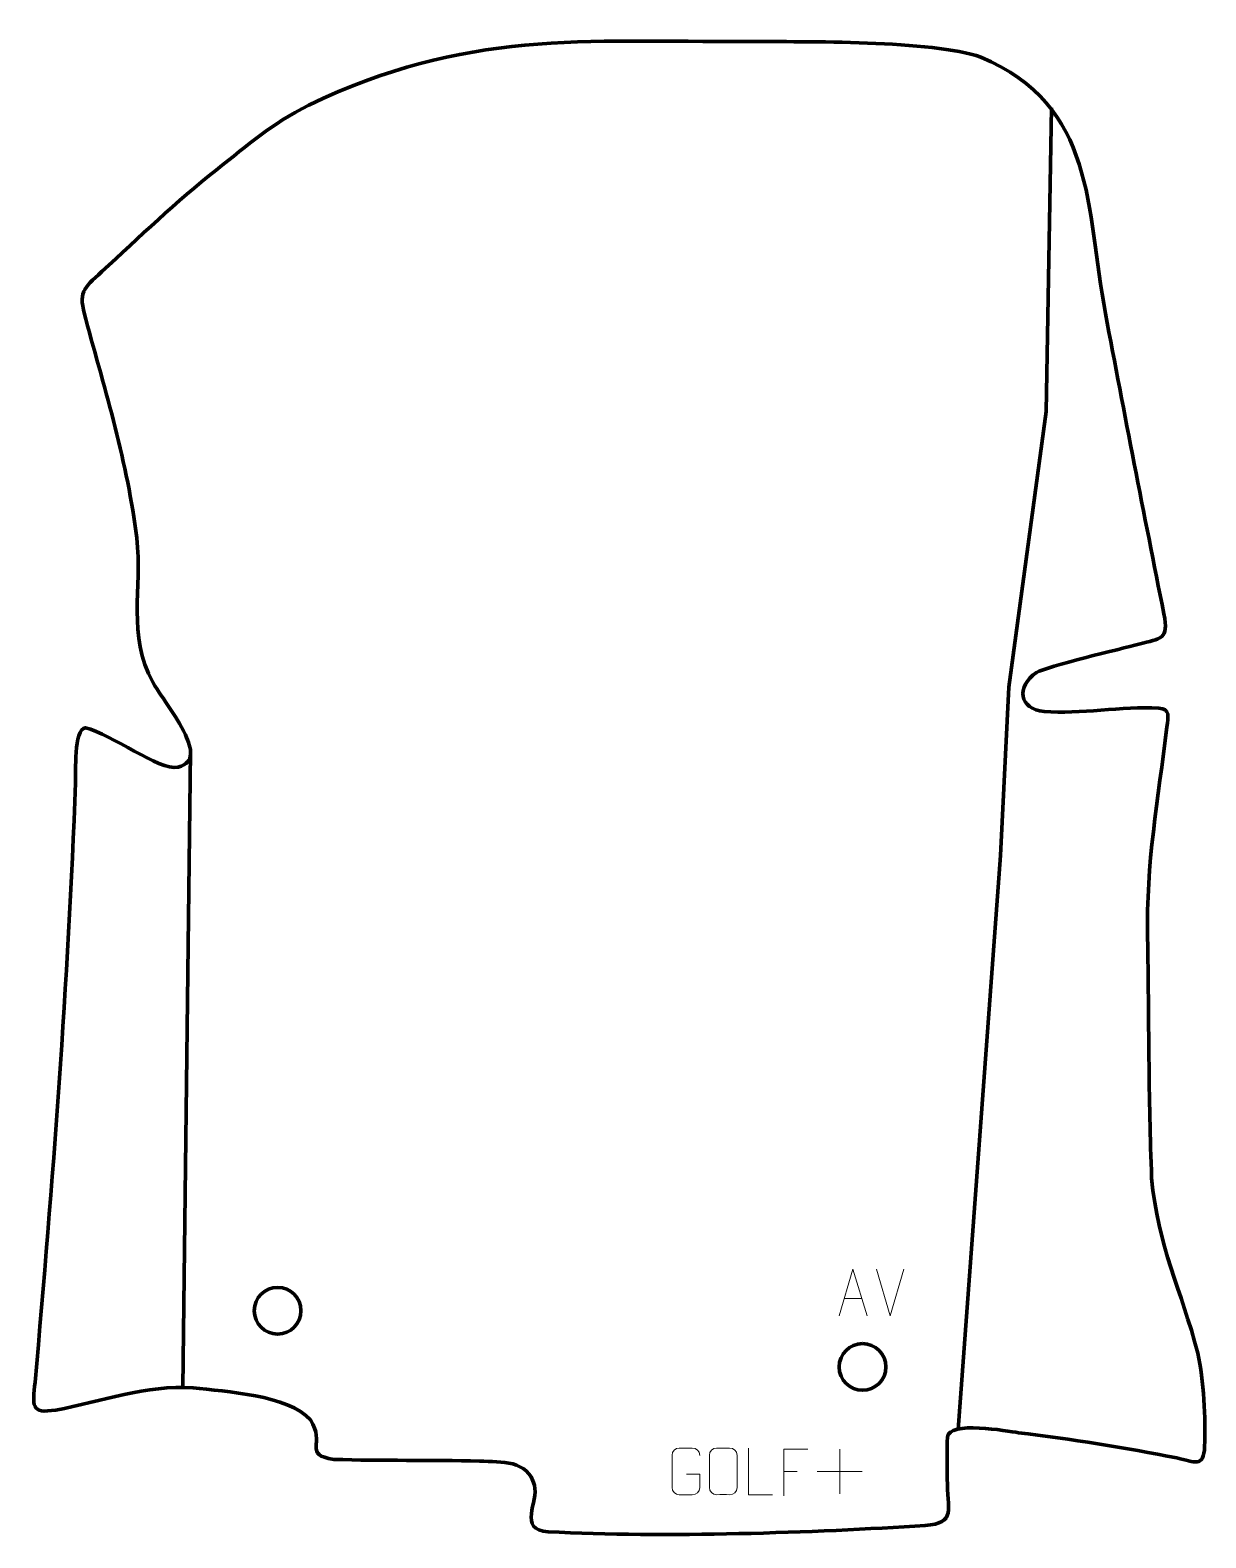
# Model space of a CAD drawing. Header units: millimetres. Extents: x -316 to 314, y -362 to 447.
import ezdxf

# ---------------------------------------------------------------- set-up
doc = ezdxf.new("R2010")
doc.units = ezdxf.units.MM
doc.header["$MEASUREMENT"] = 0
doc.layers.add('layer 1', color=7, linetype='Continuous')
doc.layers.add('layer 2', color=7, linetype='Continuous')

msp = doc.modelspace()

# ---------------------------------------------------------------- linework, layer by layer
at = {"layer": 'layer 1', "color": 142, "lineweight": 158}
msp.add_open_spline([(231.5393, 404.8317), (231.5393, 404.8317), (228.6287, 242.1127), (228.6287, 242.1127), (228.6287, 242.1127), (228.6287, 242.1127), (208.7849, 94.4752), (208.7849, 94.4752), (208.7849, 94.4752), (208.7849, 94.4752), (204.287, 4.2522), (204.287, 4.2522), (204.287, 4.2522), (204.287, 4.2522), (181.5447, -303.4942), (181.5447, -303.4942)], degree=3, knots=[0, 0, 0, 0, 0.2, 0.2, 0.2, 0.2, 0.4, 0.4, 0.4, 0.4, 0.6, 0.6, 0.6, 0.6, 1, 1, 1, 1], dxfattribs=at)
msp.add_open_spline([(-229.7435, 59.6689), (-229.7435, 59.6689), (-233.8934, -280.9024), (-233.8934, -280.9024)], degree=3, dxfattribs=at)
at = {"layer": 'layer 1', "color": 250, "lineweight": 9}
for points, knots in [([(117.7951, -242.4961), (117.7951, -242.4961), (125.1661, -217.5426), (125.1661, -217.5426), (125.1661, -217.5426), (125.1661, -217.5426), (132.736, -242.4961), (132.736, -242.4961)], [0, 0, 0, 0, 0.33333333, 0.33333333, 0.33333333, 0.33333333, 1, 1, 1, 1]), ([(35.907, -327.3783), (35.907, -327.3783), (43.0751, -327.3783), (43.0751, -327.3783), (43.0751, -327.3783), (43.0751, -327.3783), (43.0751, -334.5464), (43.0751, -334.5464), (43.0751, -334.5464), (42.9354, -336.8698), (41.2582, -338.3494), (39.1104, -338.3602), (39.1104, -338.3602), (36.7786, -338.3598), (34.4466, -338.3598), (32.1151, -338.3602), (32.1151, -338.3602), (30.1902, -338.4656), (28.218, -336.5811), (28.2292, -334.5638), (28.2292, -334.5638), (28.2296, -328.7937), (28.2296, -323.024), (28.2292, -317.2547), (28.2292, -317.2547), (28.2334, -315.1166), (29.9802, -313.3974), (32.1325, -313.4108), (32.1325, -313.4108), (34.4582, -313.4108), (36.7843, -313.4108), (39.1104, -313.4108), (39.1104, -313.4108), (41.0571, -313.3754), (43.0485, -314.8669), (43.0751, -317.3046)], [0, 0, 0, 0, 0.1, 0.1, 0.1, 0.1, 0.2, 0.2, 0.2, 0.2, 0.3, 0.3, 0.3, 0.3, 0.4, 0.4, 0.4, 0.4, 0.5, 0.5, 0.5, 0.5, 0.6, 0.6, 0.6, 0.6, 0.7, 0.7, 0.7, 0.7, 0.8, 0.8, 0.8, 0.8, 1, 1, 1, 1]), ([(52.1325, -313.4108), (54.4582, -313.4108), (56.7843, -313.4108), (59.1104, -313.4108), (59.1104, -313.4108), (61.057, -313.3752), (63.0484, -314.8668), (63.0751, -317.3044), (63.0751, -317.3044), (63.0747, -323.0513), (63.0747, -328.7986), (63.0751, -334.5463), (63.0751, -334.5463), (62.9353, -336.8697), (61.2581, -338.3493), (59.1104, -338.3601), (59.1104, -338.3601), (56.7785, -338.3597), (54.4466, -338.3597), (52.1151, -338.3601), (52.1151, -338.3601), (50.1901, -338.4655), (48.218, -336.581), (48.2292, -334.5637), (48.2292, -334.5637), (48.2295, -328.7936), (48.2295, -323.0239), (48.2292, -317.2546), (48.2292, -317.2546), (48.2334, -315.1165), (49.9801, -313.3973), (52.1325, -313.4108)], [0, 0, 0, 0, 0.11111111, 0.11111111, 0.11111111, 0.11111111, 0.22222222, 0.22222222, 0.22222222, 0.22222222, 0.33333333, 0.33333333, 0.33333333, 0.33333333, 0.44444444, 0.44444444, 0.44444444, 0.44444444, 0.55555556, 0.55555556, 0.55555556, 0.55555556, 0.66666667, 0.66666667, 0.66666667, 0.66666667, 0.77777778, 0.77777778, 0.77777778, 0.77777778, 1, 1, 1, 1]), ([(82.1266, -338.3641), (82.1266, -338.3641), (69.1775, -338.3641), (69.1775, -338.3641), (69.1775, -338.3641), (69.1775, -338.3641), (69.1775, -313.4105), (69.1775, -313.4105)], [0, 0, 0, 0, 0.33333333, 0.33333333, 0.33333333, 0.33333333, 1, 1, 1, 1]), ([(100.942, -314.0076), (100.942, -314.0076), (88.068, -314.0076), (88.068, -314.0076), (88.068, -314.0076), (88.068, -314.0076), (88.068, -338.9612), (88.068, -338.9612)], [0, 0, 0, 0, 0.33333333, 0.33333333, 0.33333333, 0.33333333, 1, 1, 1, 1])]:
    msp.add_open_spline(points, degree=3, knots=knots, dxfattribs=at)
for points in [[(145.1546, -242.5034), (145.1546, -242.5034), (137.8328, -217.5498), (137.8328, -217.5498)], [(152.4765, -217.5498), (152.4765, -217.5498), (145.1547, -242.5034), (145.1547, -242.5034)], [(120.5177, -233.2467), (120.5177, -233.2467), (130.0134, -233.2467), (130.0134, -233.2467)], [(118.0679, -313.8983), (118.0679, -313.8983), (118.0679, -337.8762), (118.0679, -337.8762)], [(88.068, -325.8873), (88.068, -325.8873), (95.2361, -325.8873), (95.2361, -325.8873)], [(106.079, -325.8873), (106.079, -325.8873), (130.0569, -325.8873), (130.0569, -325.8873)]]:
    msp.add_open_spline(points, degree=3, dxfattribs=at)
at = {"layer": 'layer 1', "color": 142, "lineweight": 200}
for points in [[(-183.0966, -227.2604), (-190.0002, -227.2604), (-195.5966, -232.8568), (-195.5966, -239.7604), (-195.5966, -239.7604), (-195.5966, -246.6639), (-190.0002, -252.2604), (-183.0966, -252.2604), (-183.0966, -252.2604), (-176.1931, -252.2604), (-170.5966, -246.664), (-170.5966, -239.7604), (-170.5966, -239.7604), (-170.5966, -232.8569), (-176.193, -227.2604), (-183.0966, -227.2604)], [(-183.0966, -227.2604), (-190.0002, -227.2604), (-195.5966, -232.8568), (-195.5966, -239.7604), (-195.5966, -239.7604), (-195.5966, -246.6639), (-190.0002, -252.2604), (-183.0966, -252.2604), (-183.0966, -252.2604), (-176.1931, -252.2604), (-170.5966, -246.664), (-170.5966, -239.7605), (-170.5966, -239.7605), (-170.5966, -232.8569), (-176.193, -227.2604), (-183.0966, -227.2604)], [(-183.0966, -227.2604), (-190.0002, -227.2604), (-195.5966, -232.8569), (-195.5966, -239.7604), (-195.5966, -239.7604), (-195.5966, -246.664), (-190.0002, -252.2604), (-183.0966, -252.2604), (-183.0966, -252.2604), (-176.1931, -252.2604), (-170.5966, -246.664), (-170.5966, -239.7605), (-170.5966, -239.7605), (-170.5966, -232.8569), (-176.193, -227.2604), (-183.0966, -227.2604)], [(-183.0966, -227.2604), (-190.0002, -227.2604), (-195.5966, -232.8569), (-195.5966, -239.7604), (-195.5966, -239.7604), (-195.5966, -246.664), (-190.0002, -252.2604), (-183.0966, -252.2604), (-183.0966, -252.2604), (-176.1931, -252.2605), (-170.5966, -246.664), (-170.5966, -239.7605), (-170.5966, -239.7605), (-170.5966, -232.8569), (-176.193, -227.2604), (-183.0966, -227.2604)], [(-183.0966, -227.2605), (-190.0002, -227.2605), (-195.5966, -232.8569), (-195.5966, -239.7604), (-195.5966, -239.7604), (-195.5966, -246.664), (-190.0002, -252.2604), (-183.0966, -252.2605), (-183.0966, -252.2605), (-176.1931, -252.2605), (-170.5966, -246.6641), (-170.5966, -239.7605), (-170.5966, -239.7605), (-170.5966, -232.8569), (-176.193, -227.2605), (-183.0966, -227.2605)], [(-183.0966, -227.2605), (-190.0002, -227.2605), (-195.5966, -232.8569), (-195.5966, -239.7604), (-195.5966, -239.7604), (-195.5966, -246.664), (-190.0002, -252.2604), (-183.0966, -252.2605), (-183.0966, -252.2605), (-176.1931, -252.2605), (-170.5966, -246.6641), (-170.5966, -239.7605), (-170.5966, -239.7605), (-170.5966, -232.8569), (-176.193, -227.2605), (-183.0966, -227.2605)], [(-183.0966, -227.2605), (-190.0002, -227.2605), (-195.5966, -232.8569), (-195.5966, -239.7605), (-195.5966, -239.7605), (-195.5966, -246.664), (-190.0002, -252.2605), (-183.0966, -252.2605), (-183.0966, -252.2605), (-176.1931, -252.2605), (-170.5966, -246.6641), (-170.5966, -239.7605), (-170.5966, -239.7605), (-170.5966, -232.857), (-176.193, -227.2605), (-183.0966, -227.2605)], [(-183.0966, -227.2605), (-190.0002, -227.2605), (-195.5966, -232.8569), (-195.5966, -239.7605), (-195.5966, -239.7605), (-195.5966, -246.664), (-190.0002, -252.2605), (-183.0966, -252.2605), (-183.0966, -252.2605), (-176.1931, -252.2605), (-170.5966, -246.6641), (-170.5966, -239.7605), (-170.5966, -239.7605), (-170.5966, -232.857), (-176.193, -227.2605), (-183.0966, -227.2605)], [(-183.0966, -227.2605), (-190.0002, -227.2605), (-195.5966, -232.8569), (-195.5966, -239.7605), (-195.5966, -239.7605), (-195.5966, -246.664), (-190.0002, -252.2605), (-183.0966, -252.2605), (-183.0966, -252.2605), (-176.1931, -252.2605), (-170.5966, -246.6641), (-170.5966, -239.7606), (-170.5966, -239.7606), (-170.5966, -232.857), (-176.193, -227.2605), (-183.0966, -227.2605)], [(-183.0966, -227.2605), (-190.0002, -227.2605), (-195.5966, -232.8569), (-195.5966, -239.7605), (-195.5966, -239.7605), (-195.5966, -246.6641), (-190.0002, -252.2605), (-183.0966, -252.2605), (-183.0966, -252.2605), (-176.1931, -252.2605), (-170.5966, -246.6641), (-170.5966, -239.7606), (-170.5966, -239.7606), (-170.5966, -232.857), (-176.193, -227.2605), (-183.0966, -227.2605)], [(-183.0966, -227.2605), (-190.0002, -227.2605), (-195.5966, -232.857), (-195.5966, -239.7605), (-195.5966, -239.7605), (-195.5966, -246.6641), (-190.0002, -252.2605), (-183.0966, -252.2605), (-183.0966, -252.2605), (-176.1931, -252.2606), (-170.5966, -246.6641), (-170.5966, -239.7606), (-170.5966, -239.7606), (-170.5966, -232.857), (-176.193, -227.2605), (-183.0966, -227.2605)], [(-183.0966, -227.2605), (-190.0002, -227.2605), (-195.5966, -232.857), (-195.5966, -239.7605), (-195.5966, -239.7605), (-195.5966, -246.6641), (-190.0002, -252.2605), (-183.0966, -252.2605), (-183.0966, -252.2605), (-176.1931, -252.2606), (-170.5966, -246.6641), (-170.5966, -239.7606), (-170.5966, -239.7606), (-170.5966, -232.857), (-176.193, -227.2605), (-183.0966, -227.2605)], [(-183.0966, -227.2606), (-190.0002, -227.2606), (-195.5966, -232.857), (-195.5966, -239.7605), (-195.5966, -239.7605), (-195.5966, -246.6641), (-190.0002, -252.2605), (-183.0966, -252.2606), (-183.0966, -252.2606), (-176.1931, -252.2606), (-170.5966, -246.6642), (-170.5966, -239.7606), (-170.5966, -239.7606), (-170.5966, -232.857), (-176.193, -227.2606), (-183.0966, -227.2606)], [(-183.0966, -227.2606), (-190.0002, -227.2606), (-195.5966, -232.857), (-195.5966, -239.7606), (-195.5966, -239.7606), (-195.5966, -246.6641), (-190.0002, -252.2606), (-183.0966, -252.2606), (-183.0966, -252.2606), (-176.1931, -252.2606), (-170.5966, -246.6642), (-170.5966, -239.7606), (-170.5966, -239.7606), (-170.5966, -232.857), (-176.193, -227.2606), (-183.0966, -227.2606)], [(-183.0966, -227.2606), (-190.0002, -227.2606), (-195.5966, -232.857), (-195.5966, -239.7606), (-195.5966, -239.7606), (-195.5966, -246.6641), (-190.0002, -252.2606), (-183.0966, -252.2606), (-183.0966, -252.2606), (-176.1931, -252.2606), (-170.5966, -246.6642), (-170.5966, -239.7606), (-170.5966, -239.7606), (-170.5966, -232.8571), (-176.193, -227.2606), (-183.0966, -227.2606)], [(-183.0966, -227.2606), (-190.0002, -227.2606), (-195.5966, -232.857), (-195.5966, -239.7606), (-195.5966, -239.7606), (-195.5966, -246.6641), (-190.0002, -252.2606), (-183.0966, -252.2606), (-183.0966, -252.2606), (-176.1931, -252.2606), (-170.5966, -246.6642), (-170.5966, -239.7606), (-170.5966, -239.7606), (-170.5966, -232.8571), (-176.193, -227.2606), (-183.0966, -227.2606)], [(-183.0966, -227.2606), (-190.0002, -227.2606), (-195.5966, -232.857), (-195.5966, -239.7606), (-195.5966, -239.7606), (-195.5966, -246.6641), (-190.0002, -252.2606), (-183.0966, -252.2606), (-183.0966, -252.2606), (-176.1931, -252.2606), (-170.5966, -246.6642), (-170.5966, -239.7607), (-170.5966, -239.7607), (-170.5966, -232.8571), (-176.193, -227.2606), (-183.0966, -227.2606)], [(-183.0966, -227.2606), (-190.0002, -227.2606), (-195.5966, -232.8571), (-195.5966, -239.7606), (-195.5966, -239.7606), (-195.5966, -246.6642), (-190.0002, -252.2606), (-183.0966, -252.2606), (-183.0966, -252.2606), (-176.1931, -252.2606), (-170.5966, -246.6642), (-170.5966, -239.7607), (-170.5966, -239.7607), (-170.5966, -232.8571), (-176.193, -227.2606), (-183.0966, -227.2606)], [(-183.0966, -227.2606), (-190.0002, -227.2606), (-195.5966, -232.8571), (-195.5966, -239.7606), (-195.5966, -239.7606), (-195.5966, -246.6642), (-190.0002, -252.2606), (-183.0966, -252.2606), (-183.0966, -252.2606), (-176.1931, -252.2607), (-170.5966, -246.6642), (-170.5966, -239.7607), (-170.5966, -239.7607), (-170.5966, -232.8571), (-176.193, -227.2606), (-183.0966, -227.2606)], [(-183.0966, -227.2607), (-190.0002, -227.2607), (-195.5966, -232.8571), (-195.5966, -239.7606), (-195.5966, -239.7606), (-195.5966, -246.6642), (-190.0002, -252.2606), (-183.0966, -252.2607), (-183.0966, -252.2607), (-176.1931, -252.2607), (-170.5966, -246.6643), (-170.5966, -239.7607), (-170.5966, -239.7607), (-170.5966, -232.8571), (-176.193, -227.2607), (-183.0966, -227.2607)], [(-183.0966, -227.2607), (-190.0002, -227.2607), (-195.5966, -232.8571), (-195.5966, -239.7606), (-195.5966, -239.7606), (-195.5966, -246.6642), (-190.0002, -252.2606), (-183.0966, -252.2607), (-183.0966, -252.2607), (-176.1931, -252.2607), (-170.5966, -246.6643), (-170.5966, -239.7607), (-170.5966, -239.7607), (-170.5966, -232.8571), (-176.193, -227.2607), (-183.0966, -227.2607)], [(130.3028, -257.4227), (123.3992, -257.4227), (117.8028, -263.0191), (117.8028, -269.9227), (117.8028, -269.9227), (117.8028, -276.8262), (123.3992, -282.4227), (130.3028, -282.4227), (130.3028, -282.4227), (137.2063, -282.4227), (142.8028, -276.8263), (142.8028, -269.9227), (142.8028, -269.9227), (142.8028, -263.0192), (137.2064, -257.4227), (130.3028, -257.4227)], [(130.3028, -257.4227), (123.3992, -257.4227), (117.8028, -263.0191), (117.8028, -269.9227), (117.8028, -269.9227), (117.8028, -276.8262), (123.3992, -282.4227), (130.3028, -282.4227), (130.3028, -282.4227), (137.2063, -282.4227), (142.8028, -276.8263), (142.8028, -269.9228), (142.8028, -269.9228), (142.8028, -263.0192), (137.2064, -257.4227), (130.3028, -257.4227)], [(130.3028, -257.4227), (123.3992, -257.4227), (117.8028, -263.0192), (117.8028, -269.9227), (117.8028, -269.9227), (117.8028, -276.8263), (123.3992, -282.4227), (130.3028, -282.4227), (130.3028, -282.4227), (137.2063, -282.4227), (142.8028, -276.8263), (142.8028, -269.9228), (142.8028, -269.9228), (142.8028, -263.0192), (137.2064, -257.4227), (130.3028, -257.4227)], [(130.3028, -257.4227), (123.3992, -257.4227), (117.8028, -263.0192), (117.8028, -269.9227), (117.8028, -269.9227), (117.8028, -276.8263), (123.3992, -282.4227), (130.3028, -282.4227), (130.3028, -282.4227), (137.2063, -282.4228), (142.8028, -276.8263), (142.8028, -269.9228), (142.8028, -269.9228), (142.8028, -263.0192), (137.2064, -257.4227), (130.3028, -257.4227)], [(130.3028, -257.4228), (123.3992, -257.4228), (117.8028, -263.0192), (117.8028, -269.9227), (117.8028, -269.9227), (117.8028, -276.8263), (123.3992, -282.4227), (130.3028, -282.4228), (130.3028, -282.4228), (137.2063, -282.4228), (142.8028, -276.8264), (142.8028, -269.9228), (142.8028, -269.9228), (142.8028, -263.0192), (137.2064, -257.4228), (130.3028, -257.4228)], [(130.3028, -257.4228), (123.3992, -257.4228), (117.8028, -263.0192), (117.8028, -269.9227), (117.8028, -269.9227), (117.8028, -276.8263), (123.3992, -282.4227), (130.3028, -282.4228), (130.3028, -282.4228), (137.2063, -282.4228), (142.8028, -276.8264), (142.8028, -269.9228), (142.8028, -269.9228), (142.8028, -263.0192), (137.2064, -257.4228), (130.3028, -257.4228)], [(130.3028, -257.4228), (123.3992, -257.4228), (117.8028, -263.0192), (117.8028, -269.9228), (117.8028, -269.9228), (117.8028, -276.8263), (123.3992, -282.4228), (130.3028, -282.4228), (130.3028, -282.4228), (137.2063, -282.4228), (142.8028, -276.8264), (142.8028, -269.9228), (142.8028, -269.9228), (142.8028, -263.0193), (137.2064, -257.4228), (130.3028, -257.4228)], [(130.3028, -257.4228), (123.3992, -257.4228), (117.8028, -263.0192), (117.8028, -269.9228), (117.8028, -269.9228), (117.8028, -276.8263), (123.3992, -282.4228), (130.3028, -282.4228), (130.3028, -282.4228), (137.2063, -282.4228), (142.8028, -276.8264), (142.8028, -269.9228), (142.8028, -269.9228), (142.8028, -263.0193), (137.2064, -257.4228), (130.3028, -257.4228)], [(130.3028, -257.4228), (123.3992, -257.4228), (117.8028, -263.0192), (117.8028, -269.9228), (117.8028, -269.9228), (117.8028, -276.8263), (123.3992, -282.4228), (130.3028, -282.4228), (130.3028, -282.4228), (137.2063, -282.4228), (142.8028, -276.8264), (142.8028, -269.9229), (142.8028, -269.9229), (142.8028, -263.0193), (137.2064, -257.4228), (130.3028, -257.4228)], [(130.3028, -257.4228), (123.3992, -257.4228), (117.8028, -263.0192), (117.8028, -269.9228), (117.8028, -269.9228), (117.8028, -276.8264), (123.3992, -282.4228), (130.3028, -282.4228), (130.3028, -282.4228), (137.2063, -282.4228), (142.8028, -276.8264), (142.8028, -269.9229), (142.8028, -269.9229), (142.8028, -263.0193), (137.2064, -257.4228), (130.3028, -257.4228)], [(130.3028, -257.4228), (123.3992, -257.4228), (117.8028, -263.0193), (117.8028, -269.9228), (117.8028, -269.9228), (117.8028, -276.8264), (123.3992, -282.4228), (130.3028, -282.4228), (130.3028, -282.4228), (137.2063, -282.4229), (142.8028, -276.8264), (142.8028, -269.9229), (142.8028, -269.9229), (142.8028, -263.0193), (137.2064, -257.4228), (130.3028, -257.4228)], [(130.3028, -257.4228), (123.3992, -257.4228), (117.8028, -263.0193), (117.8028, -269.9228), (117.8028, -269.9228), (117.8028, -276.8264), (123.3992, -282.4228), (130.3028, -282.4228), (130.3028, -282.4228), (137.2063, -282.4229), (142.8028, -276.8264), (142.8028, -269.9229), (142.8028, -269.9229), (142.8028, -263.0193), (137.2064, -257.4228), (130.3028, -257.4228)], [(130.3028, -257.4229), (123.3992, -257.4229), (117.8028, -263.0193), (117.8028, -269.9228), (117.8028, -269.9228), (117.8028, -276.8264), (123.3992, -282.4228), (130.3028, -282.4229), (130.3028, -282.4229), (137.2063, -282.4229), (142.8028, -276.8265), (142.8028, -269.9229), (142.8028, -269.9229), (142.8028, -263.0193), (137.2064, -257.4229), (130.3028, -257.4229)], [(130.3028, -257.4229), (123.3992, -257.4229), (117.8028, -263.0193), (117.8028, -269.9229), (117.8028, -269.9229), (117.8028, -276.8264), (123.3992, -282.4229), (130.3028, -282.4229), (130.3028, -282.4229), (137.2063, -282.4229), (142.8028, -276.8265), (142.8028, -269.9229), (142.8028, -269.9229), (142.8028, -263.0193), (137.2064, -257.4229), (130.3028, -257.4229)], [(130.3028, -257.4229), (123.3992, -257.4229), (117.8028, -263.0193), (117.8028, -269.9229), (117.8028, -269.9229), (117.8028, -276.8264), (123.3992, -282.4229), (130.3028, -282.4229), (130.3028, -282.4229), (137.2063, -282.4229), (142.8028, -276.8265), (142.8028, -269.9229), (142.8028, -269.9229), (142.8028, -263.0194), (137.2064, -257.4229), (130.3028, -257.4229)], [(130.3028, -257.4229), (123.3992, -257.4229), (117.8028, -263.0193), (117.8028, -269.9229), (117.8028, -269.9229), (117.8028, -276.8264), (123.3992, -282.4229), (130.3028, -282.4229), (130.3028, -282.4229), (137.2063, -282.4229), (142.8028, -276.8265), (142.8028, -269.9229), (142.8028, -269.9229), (142.8028, -263.0194), (137.2064, -257.4229), (130.3028, -257.4229)], [(130.3028, -257.4229), (123.3992, -257.4229), (117.8028, -263.0193), (117.8028, -269.9229), (117.8028, -269.9229), (117.8028, -276.8264), (123.3992, -282.4229), (130.3028, -282.4229), (130.3028, -282.4229), (137.2063, -282.4229), (142.8028, -276.8265), (142.8028, -269.923), (142.8028, -269.923), (142.8028, -263.0194), (137.2064, -257.4229), (130.3028, -257.4229)], [(130.3028, -257.4229), (123.3992, -257.4229), (117.8028, -263.0194), (117.8028, -269.9229), (117.8028, -269.9229), (117.8028, -276.8265), (123.3992, -282.4229), (130.3028, -282.4229), (130.3028, -282.4229), (137.2063, -282.4229), (142.8028, -276.8265), (142.8028, -269.923), (142.8028, -269.923), (142.8028, -263.0194), (137.2064, -257.4229), (130.3028, -257.4229)], [(130.3028, -257.4229), (123.3992, -257.4229), (117.8028, -263.0194), (117.8028, -269.9229), (117.8028, -269.9229), (117.8028, -276.8265), (123.3992, -282.4229), (130.3028, -282.4229), (130.3028, -282.4229), (137.2063, -282.423), (142.8028, -276.8265), (142.8028, -269.923), (142.8028, -269.923), (142.8028, -263.0194), (137.2064, -257.4229), (130.3028, -257.4229)], [(130.3028, -257.423), (123.3992, -257.423), (117.8028, -263.0194), (117.8028, -269.9229), (117.8028, -269.9229), (117.8028, -276.8265), (123.3992, -282.4229), (130.3028, -282.423), (130.3028, -282.423), (137.2063, -282.423), (142.8028, -276.8266), (142.8028, -269.923), (142.8028, -269.923), (142.8028, -263.0194), (137.2064, -257.423), (130.3028, -257.423)], [(130.3028, -257.423), (123.3992, -257.423), (117.8028, -263.0194), (117.8028, -269.9229), (117.8028, -269.9229), (117.8028, -276.8265), (123.3992, -282.4229), (130.3028, -282.423), (130.3028, -282.423), (137.2063, -282.423), (142.8028, -276.8266), (142.8028, -269.923), (142.8028, -269.923), (142.8028, -263.0194), (137.2064, -257.423), (130.3028, -257.423)]]:
    msp.add_open_spline(points, degree=3, knots=[0, 0, 0, 0, 0.2, 0.2, 0.2, 0.2, 0.4, 0.4, 0.4, 0.4, 0.6, 0.6, 0.6, 0.6, 1, 1, 1, 1], dxfattribs=at)
for points in [[(-183.0966, -227.2604), (-183.0966, -227.2604), (-183.0966, -227.2607), (-183.0966, -227.2607)], [(-183.0966, -227.2604), (-183.0966, -227.2604), (-183.0966, -227.2607), (-183.0966, -227.2607)], [(-195.5966, -239.7604), (-195.5966, -239.7604), (-195.5966, -239.7606), (-195.5966, -239.7606)], [(-170.5966, -239.7604), (-170.5966, -239.7604), (-170.5966, -239.7607), (-170.5966, -239.7607)], [(-183.0966, -252.2604), (-183.0966, -252.2604), (-183.0966, -252.2607), (-183.0966, -252.2607)], [(130.3028, -257.4227), (130.3028, -257.4227), (130.3028, -257.423), (130.3028, -257.423)], [(130.3028, -257.4227), (130.3028, -257.4227), (130.3028, -257.423), (130.3028, -257.423)], [(117.8028, -269.9227), (117.8028, -269.9227), (117.8028, -269.9229), (117.8028, -269.9229)], [(142.8028, -269.9227), (142.8028, -269.9227), (142.8028, -269.923), (142.8028, -269.923)], [(130.3028, -282.4227), (130.3028, -282.4227), (130.3028, -282.423), (130.3028, -282.423)]]:
    msp.add_open_spline(points, degree=3, dxfattribs=at)
at = {"layer": 'layer 2', "color": 242, "lineweight": 158}
msp.add_open_spline([(-216.0585, 371.5411), (-198.1295, 385.5886), (-187.2432, 395.6832), (-166.4034, 406.3968), (-166.4034, 406.3968), (-82.4622, 446.5176), (-20.1553, 440.3826), (69.2888, 440.3477), (69.2888, 440.3477), (99.0817, 440.3387), (167.8957, 441.0863), (193.6728, 432.103), (193.6728, 432.103), (255.5799, 405.9605), (250.0357, 351.1062), (260.4715, 294.7033), (260.4715, 294.7033), (270.6018, 240.9544), (281.1255, 187.2632), (291.8235, 133.6286), (291.8235, 133.6286), (294.5652, 119.8832), (290.3849, 120.6433), (278.3492, 117.4354), (278.3492, 117.4354), (269.2441, 115.0313), (228.8209, 105.429), (223.5642, 102.3014), (223.5642, 102.3014), (212.4268, 94.828), (214.1504, 82.5517), (227.7159, 81.3656), (227.7159, 81.3656), (246.6333, 79.7115), (269.3557, 84.3896), (289.0837, 83.1447), (289.0837, 83.1447), (295.4107, 82.7454), (294.0306, 78.6214), (293.4414, 73.2033), (293.4414, 73.2033), (288.6674, 33.7626), (282.2259, 0.3577), (283.0368, -39.9845), (283.0368, -39.9845), (283.8634, -82.7007), (283.5077, -126.0692), (285.2394, -168.6701), (285.2394, -168.6701), (288.4556, -205.0259), (301.2242, -228.7979), (309.9697, -262.5009), (309.9697, -262.5009), (313.1198, -277.0916), (314.281, -297.5631), (313.6293, -312.5086), (313.6293, -312.5086), (313.1216, -324.1504), (308.3154, -320.73), (298.79, -318.6759), (298.79, -318.6759), (271.5033, -313.2606), (241.4316, -308.5104), (213.8805, -305.1363), (213.8805, -305.1363), (207.9404, -304.3148), (176.407, -298.5593), (175.8243, -307.5418), (175.8243, -307.5418), (175.4019, -314.0533), (175.7004, -323.2662), (175.71, -329.9428), (175.71, -329.9428), (175.7336, -346.3534), (180.8338, -353.7243), (163.8806, -354.8484), (163.8806, -354.8484), (104.8295, -358.764), (24.1387, -361.5011), (-38.1183, -358.2509), (-38.1183, -358.2509), (-54.6899, -357.3858), (-43.1534, -341.8476), (-45.4895, -333.3278), (-45.4895, -333.3278), (-49.2244, -319.7083), (-62.9711, -320.8444), (-74.8549, -320.4067), (-74.8549, -320.4067), (-100.8825, -319.5705), (-127.2204, -320.3903), (-153.036, -319.4289), (-153.036, -319.4289), (-169.7797, -317.0631), (-157.1897, -310.6967), (-165.5236, -298.3168), (-165.5236, -298.3168), (-177.458, -284.7864), (-210.9741, -283.1497), (-228.3974, -281.1362), (-228.3974, -281.1362), (-253.42, -279.287), (-277.628, -288.5546), (-301.9054, -292.9871), (-301.9054, -292.9871), (-315.7193, -295.2132), (-314.2705, -290.7255), (-313.0883, -278.0799), (-313.0883, -278.0799), (-303.5963, -171.4692), (-295.4024, -63.7339), (-291.423, 43.2187), (-291.423, 43.2187), (-291.2259, 48.5161), (-292.4585, 71.6728), (-286.1066, 72.661), (-286.1066, 72.661), (-271.8963, 69.3009), (-247.1772, 49.6717), (-236.3515, 51.4692), (-236.3515, 51.4692), (-227.1281, 54.3881), (-229.2575, 61.6285), (-232.5274, 68.7967), (-232.5274, 68.7967), (-238.1667, 80.4519), (-243.7652, 86.6956), (-250.057, 97.0235), (-250.057, 97.0235), (-263.8376, 122.3925), (-255.5538, 146.931), (-258.5959, 174.4147), (-258.5959, 174.4147), (-263.5207, 214.3744), (-275.403, 252.9525), (-285.9643, 291.6776), (-285.9643, 291.6776), (-290.0158, 306.5329), (-287.5933, 307.5346), (-277.2226, 317.1209), (-277.2226, 317.1209), (-257.367, 335.4746), (-237.2208, 354.804), (-216.0585, 371.5411)], degree=3, knots=[0, 0, 0, 0, 0.02702703, 0.02702703, 0.02702703, 0.02702703, 0.05405405, 0.05405405, 0.05405405, 0.05405405, 0.08108108, 0.08108108, 0.08108108, 0.08108108, 0.10810811, 0.10810811, 0.10810811, 0.10810811, 0.13513514, 0.13513514, 0.13513514, 0.13513514, 0.16216216, 0.16216216, 0.16216216, 0.16216216, 0.18918919, 0.18918919, 0.18918919, 0.18918919, 0.21621622, 0.21621622, 0.21621622, 0.21621622, 0.24324324, 0.24324324, 0.24324324, 0.24324324, 0.27027027, 0.27027027, 0.27027027, 0.27027027, 0.2972973, 0.2972973, 0.2972973, 0.2972973, 0.32432432, 0.32432432, 0.32432432, 0.32432432, 0.35135135, 0.35135135, 0.35135135, 0.35135135, 0.37837838, 0.37837838, 0.37837838, 0.37837838, 0.40540541, 0.40540541, 0.40540541, 0.40540541, 0.43243243, 0.43243243, 0.43243243, 0.43243243, 0.45945946, 0.45945946, 0.45945946, 0.45945946, 0.48648649, 0.48648649, 0.48648649, 0.48648649, 0.51351351, 0.51351351, 0.51351351, 0.51351351, 0.54054054, 0.54054054, 0.54054054, 0.54054054, 0.56756757, 0.56756757, 0.56756757, 0.56756757, 0.59459459, 0.59459459, 0.59459459, 0.59459459, 0.62162162, 0.62162162, 0.62162162, 0.62162162, 0.64864865, 0.64864865, 0.64864865, 0.64864865, 0.67567568, 0.67567568, 0.67567568, 0.67567568, 0.7027027, 0.7027027, 0.7027027, 0.7027027, 0.72972973, 0.72972973, 0.72972973, 0.72972973, 0.75675676, 0.75675676, 0.75675676, 0.75675676, 0.78378378, 0.78378378, 0.78378378, 0.78378378, 0.81081081, 0.81081081, 0.81081081, 0.81081081, 0.83783784, 0.83783784, 0.83783784, 0.83783784, 0.86486486, 0.86486486, 0.86486486, 0.86486486, 0.89189189, 0.89189189, 0.89189189, 0.89189189, 0.91891892, 0.91891892, 0.91891892, 0.91891892, 0.94594595, 0.94594595, 0.94594595, 0.94594595, 1, 1, 1, 1], dxfattribs=at)

doc.saveas('drawing.dxf')
